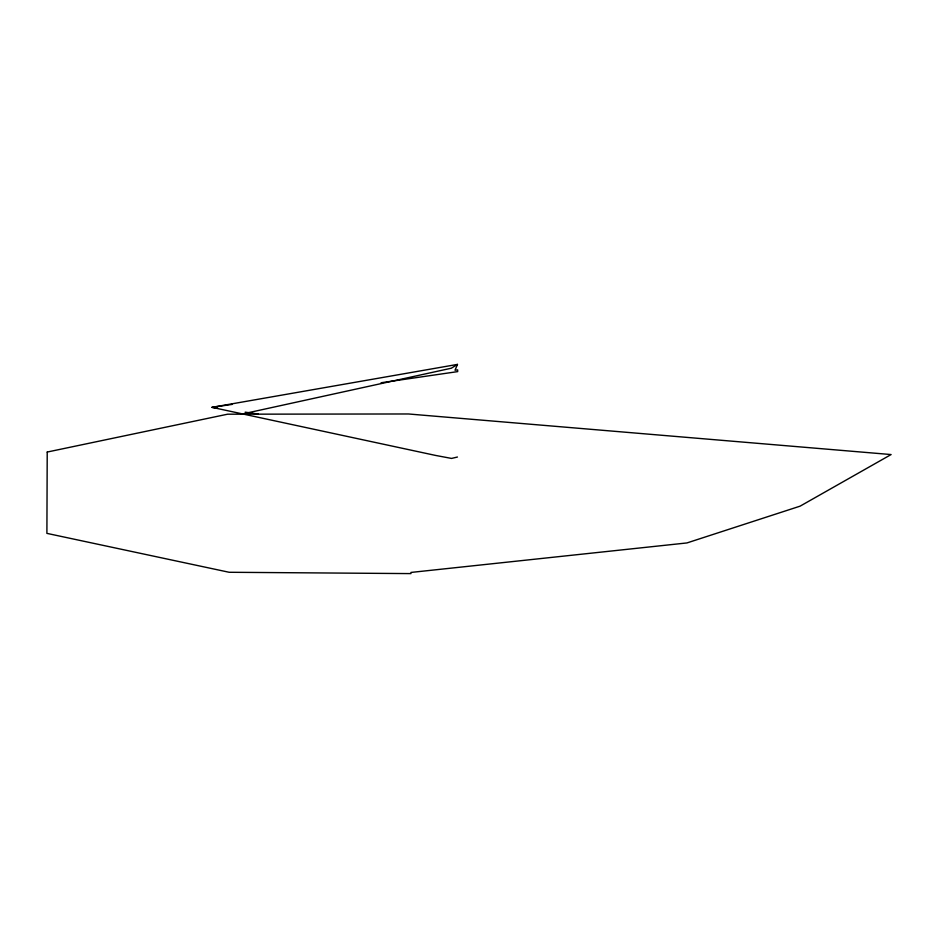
<?xml version="1.0" encoding="UTF-8"?>
<svg xmlns="http://www.w3.org/2000/svg" width="938" height="938" viewBox="0 0 938 938"><rect width="100%" height="100%" fill="white"/><g stroke="black" fill="none" stroke-linecap="round" stroke-linejoin="round"><path stroke-width="1.41" d="M457.439 457.029L451.541 458.424L435.607 455.434L211.941 407.338L457.474 364.401L455.024 370.24L457.65 369.865L457.697 371.612L381.086 382.751M457.474 364.401L451.33 368.212L242.637 413.939M232.178 404.395L211.941 407.338L217.733 408.182M245.193 412.157L258.208 414.045M47.217 452.046L46.9 533.37L229.142 572.274L410.95 573.599L410.95 572.438L686.944 542.938L800.102 506.157L891.1 454.555L408.499 413.975L227.617 414.197L47.217 452.046"/></g></svg>
